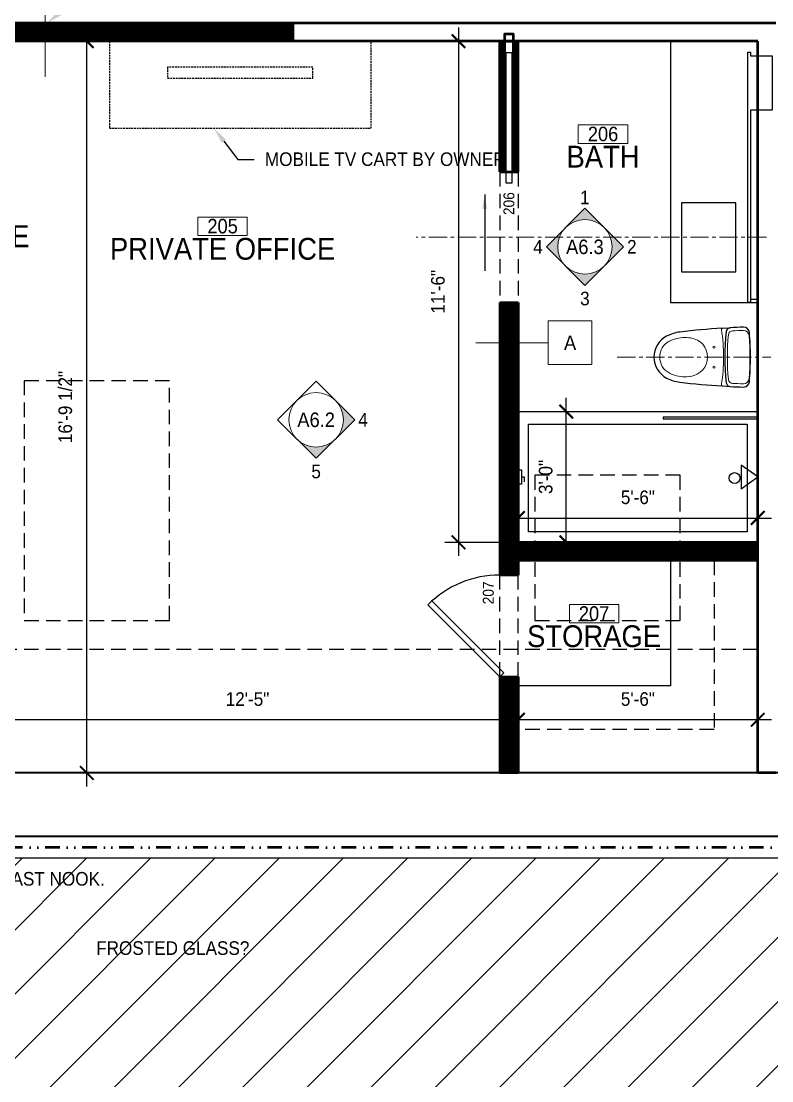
# Model space of a CAD drawing. Header units: inches. Extents: x -3240 to 2438, y -1045 to 802.
# Drawn here: x -476.8 to -270.1, y -785.3 to -493.5 of the extents above; entities that cross this region are included whole.
import ezdxf
from ezdxf import colors
from ezdxf.entities.mleader import LeaderData, LeaderLine
from ezdxf.enums import TextEntityAlignment as Align
from ezdxf.math import Vec2, Vec3

# ---------------------------------------------------------------- set-up
doc = ezdxf.new("R2010")
doc.units = ezdxf.units.IN
doc.header["$LTSCALE"] = 4
doc.header["$MEASUREMENT"] = 0
doc.header["$PDMODE"] = 35
doc.header["$PDSIZE"] = -5
for name, pattern in [('CENTER', [2, 1.25, -0.25, 0.25, -0.25]), ('DASHEDX2', [1.5, 1, -0.5]), ('DIVIDEX2', [2.5, 1, -0.5, 0, -0.5, 0, -0.5]), ('HIDDEN2', [0.1875, 0.125, -0.0625])]:
    doc.linetypes.add(name, pattern=pattern)
doc.layers.get('0').update_dxf_attribs({"linetype": 'CONTINUOUS'})
doc.layers.get('Defpoints').update_dxf_attribs({"linetype": 'CONTINUOUS'})
for name, color, linetype in [('0 @ 48', 7, 'CONTINUOUS'), ('A-NOTE-REF-1_4', 8, 'CONTINUOUS'), ('A-WALL-HTCH', 40, 'CONTINUOUS'), ('C-BLDG-FOOT-EXST', 1, 'CONTINUOUS')]:
    doc.layers.add(name, color=color, linetype=linetype)
for name, color, linetype, lineweight in [('0-OWNER', 7, 'HIDDEN2', 25), ('A-DOOR-HEAD', 7, 'DASHEDX2', 25), ('A-DOOR-PRHT', 7, 'CONTINUOUS', 25), ('A-ELEV-2', 5, 'CONTINUOUS', 25), ('A-ELEV-3', 8, 'CONTINUOUS', 15), ('A-EQPM-FIXD', 5, 'CONTINUOUS', 25), ('A-FLOR-CASE', 6, 'CONTINUOUS', 25), ('A-FLOR-OVHD', 7, 'DASHEDX2', 25), ('A-FLOR-PATT', 8, 'CONTINUOUS', 15), ('A-NOTE', 8, 'CONTINUOUS', 15), ('A-NOTE-CL', 8, 'CENTER', 15), ('A-NOTE-DIM', 8, 'CONTINUOUS', 15), ('A-NOTE-RCP', 8, 'CONTINUOUS', 15), ('A-NOTE-REF', 8, 'CONTINUOUS', 15), ('A-NOTE-REF @ 48', 8, 'CONTINUOUS', 15), ('A-NOTE-SPEC', 8, 'CONTINUOUS', 15), ('A-WALL-CORE', 4, 'CONTINUOUS', 35), ('A-WALL-FULL', 3, 'CONTINUOUS', 50), ('C-BNDS-PRLN', 3, 'DIVIDEX2', 50), ('X', 1, 'CONTINUOUS', 100)]:
    doc.layers.add(name, color=color, linetype=linetype, lineweight=lineweight)
doc.styles.add('1_4SM', font='swisse.ttf', dxfattribs={"width": 0.9, "height": 4})
doc.styles.add('ANNOT-SM', font='swisse.ttf', dxfattribs={"width": 0.9, "height": 0.078125})
doc.styles.add('STAT-MD', font='swisse.ttf', dxfattribs={"width": 0.9, "height": 0.125})
doc.styles.add('STAT-SM', font='swisse.ttf', dxfattribs={"width": 0.9, "height": 0.078125})
doc.dimstyles.new('DIM-ANNOT', dxfattribs={"dimtxt": 0.078125, "dimasz": 0.078125, "dimexe": 0.078125, "dimexo": 0.078125, "dimgap": 0.078125, "dimtad": 1, "dimzin": 11, "dimdsep": 46, "dimlunit": 4, "dimtxsty": 'ANNOT-SM', "dimblk1": 'ARCHTICK', "dimblk2": 'ARCHTICK', "dimsah": 1, "dimcen": 0, "dimdle": 0.078125, "dimclrd": 8, "dimclre": 8, "dimclrt": 8, "dimadec": 0, "dimazin": 0, "dimtfac": 4, "dimtofl": 0, "dimtmove": 2, "dimatfit": 3, "dimfxl": 1, "dimfrac": 2, "dimtzin": 0, "dimarcsym": 0})
doc.dimstyles.new('DIM1_4$7', dxfattribs={"dimtxt": 4, "dimasz": 4, "dimexe": 2, "dimexo": 2, "dimgap": 2, "dimtad": 0, "dimzin": 11, "dimdsep": 46, "dimlunit": 4, "dimtxsty": '1_4SM', "dimcen": 4, "dimdle": 2, "dimclrd": 8, "dimclre": 8, "dimclrt": 8, "dimadec": 0, "dimazin": 0, "dimtfac": 4, "dimtofl": 0, "dimtmove": 1, "dimatfit": 3, "dimfxl": 1, "dimfrac": 2, "dimtzin": 0, "dimarcsym": 0})

# ---------------------------------------------------------------- blocks, each defined once
blk = doc.blocks.new('*U19')
at = {"layer": 'A-DOOR-HEAD'}
for p, q in [((0, 0), (28, 0)), ((0, -5), (28, -5))]:
    blk.add_line(p, q, dxfattribs=at)
at = {"layer": 'A-DOOR-PRHT'}
blk.add_lwpolyline([(0, 0), (1.06, -1.06), (20.86, 18.74), (19.8, 19.8)], close=True, dxfattribs=at)
blk.add_arc((0, 0), 28, 0, 45, dxfattribs=at)
blk = doc.blocks.new('*U20')
at = {"layer": 'A-DOOR-HEAD'}
for p, q in [((0, 0), (36, 0)), ((0, -5), (36, -5))]:
    blk.add_line(p, q, dxfattribs=at)
at = {"layer": 'A-DOOR-PRHT'}
blk.add_lwpolyline([(-32.89, -3.25), (3.11, -3.25), (3.11, -1.75), (-32.89, -1.75)], close=True, dxfattribs=at)
at = {"layer": 'A-WALL-FULL', "color": 9}
blk.add_lwpolyline([(0, -3.75), (-37.89, -3.75), (-37.89, -1.25), (0, -1.25)], dxfattribs=at)
blk = doc.blocks.new('00-REF-ROOMT')
at = {"layer": 'A-NOTE-SPEC'}
blk.add_lwpolyline([(-0.1418, 0.1805), (0.1418, 0.1805), (0.1418, 0.0752), (-0.1418, 0.0752)], close=True, dxfattribs=at)
at = {"layer": 'A-NOTE', "width": 0.9}
for tag, height, style, p in [('ROOM', 0.125, 'STAT-MD', (0, -0.0637)), ('AREA', 0.0833, 'STAT-SM', (0, -0.1744))]:
    blk.add_attdef(tag, text='', height=height, dxfattribs=dict(at, style=style)).set_placement(p, align=Align.CENTER)
at = {"layer": 'A-NOTE-RCP', "style": 'STAT-SM', "width": 0.9}
blk.add_attdef('ELEV', text='', height=0.0833, dxfattribs=at).set_placement((0, 0.0382), align=Align.TOP_CENTER)
at = {"layer": 'A-NOTE-SPEC', "style": 'STAT-SM', "width": 0.9}
blk.add_attdef('NUMBER', text='', height=0.0833, dxfattribs=at).set_placement((0, 0.0873), align=Align.CENTER)
blk = doc.blocks.new('P15-WC-TOTO SUPREME')
at = {"layer": 'A-ELEV-2'}
for p, q in [((9.71, 7.95), (7.58, 8.1)), ((9.71, -7.95), (7.58, -8.1))]:
    blk.add_line(p, q, dxfattribs=at)
for centre, radius, start, end in [((80.74, 0), 78.74, 175.0467, 180), ((3.86, 6.66), 1.57, 88.5961, 175.0464), ((0.04, -149.2), 157.48, 87.2692, 88.5976), ((7.49, 6.93), 1.18, 6.8749, 87.2698), ((-49.97, 0), 59.05, 353.1269, 6.8731), ((1.72, -149.34), 157.48, 82.811, 87.0711), ((20.07, -3.84), 10.83, 62.4198, 82.555), ((22.08, 0), 6.5, 297.5801, 62.4199), ((80.74, 0), 78.74, 180, 184.9533), ((20.07, 3.84), 10.83, 277.189, 297.5802), ((3.86, -6.66), 1.57, 184.9522, 271.4039), ((0.04, 149.2), 157.48, 271.404, 272.7308), ((7.49, -6.93), 1.18, 272.7302, 353.127), ((1.72, 149.34), 157.48, 272.9498, 277.189)]:
    blk.add_arc(centre, radius, start, end, dxfattribs=at)
at = {"layer": 'A-ELEV-3'}
for p, q in [((18.48, 5.29), (18.94, 5.34)), ((18.94, -5.34), (18.48, -5.29))]:
    blk.add_line(p, q, dxfattribs=at)
for centre in [(12.04, 2.76), (12.04, -2.76)]:
    blk.add_circle(centre, 0.276, dxfattribs=at)
for centre, radius, start, end in [((80.91, 0), 78.78, 175.7093, 184.2907), ((3.92, 5.78), 1.57, 88.6061, 175.7102), ((0.12, -150.35), 157.74, 87.5256, 88.6062), ((6.88, 6.07), 1.18, 6.0118, 87.526), ((-50.76, 0), 59.13, 353.9877, 6.0123), ((56.63, 0), 47.24, 170.7656, 189.2846), ((9.68, 7.63), 0.315, 350.7656, 85.7685), ((19.14, 0), 5.33, 96.9566, 262.9486), ((20.07, -3.84), 9.25, 68.2474, 97.0513), ((20.07, -3.84), 9.25, 62.42, 68.2474), ((22.08, 0), 4.92, 297.58, 62.4202), ((20.07, 3.84), 9.25, 262.9487, 291.7526), ((20.07, 3.84), 9.25, 291.7526, 297.5801), ((3.92, -5.78), 1.57, 184.2913, 271.3938), ((0.13, 150.08), 157.48, 271.393, 272.4754), ((6.88, -6.07), 1.18, 272.4759, 353.9882), ((9.68, -7.63), 0.315, 274.2315, 9.2344)]:
    blk.add_arc(centre, radius, start, end, dxfattribs=at)
blk = doc.blocks.new('_ARCHTICK')
at = {"color": 0, "linetype": 'ByBlock', "const_width": 0.15}
blk.add_lwpolyline([(-0.5, -0.5), (0.5, 0.5)], dxfattribs=at)
blk = doc.blocks.new('*D46')
at = {"layer": 'A-NOTE-DIM', "color": 8, "lineweight": -2, "transparency": 16777216}
for p, q in [((-356.38, -495.25), (-356.38, -640.75)), ((-343.75, -499), (-360.13, -499)), ((-343.75, -637), (-360.13, -637))]:
    blk.add_line(p, q, dxfattribs=at)
at = {"layer": 'Defpoints', "color": 0, "transparency": 16777216}
for p in [(-340, -499), (-356.38, -637), (-340, -637)]:
    blk.add_point(p, dxfattribs=at)
at = {"layer": 'A-NOTE-DIM', "color": 8, "lineweight": -2, "transparency": 16777216, "xscale": 3.75, "yscale": 3.75, "zscale": 3.75}
for p, rotation in [((-356.38, -499), 90), ((-356.38, -637), 270)]:
    blk.add_blockref('_ARCHTICK', p, dxfattribs=dict(at, rotation=rotation))
at = {"layer": 'A-NOTE-DIM', "color": 8, "transparency": 16777216, "insert": (-362.05, -568), "char_height": 3.75, "attachment_point": 5, "rotation": 90, "style": 'ANNOT-SM'}
blk.add_mtext('11\'-6" ', dxfattribs=at)
blk = doc.blocks.new('*D47')
at = {"layer": 'A-NOTE-DIM', "color": 8, "lineweight": -2, "transparency": 16777216}
for p, q in [((-340, -633.25), (-340, -626.55)), ((-274, -633.25), (-274, -626.55)), ((-343.75, -630.3), (-270.25, -630.3))]:
    blk.add_line(p, q, dxfattribs=at)
at = {"layer": 'Defpoints', "color": 0, "transparency": 16777216}
for p in [(-274, -630.3), (-340, -637), (-274, -637)]:
    blk.add_point(p, dxfattribs=at)
at = {"layer": 'A-NOTE-DIM', "color": 8, "lineweight": -2, "transparency": 16777216, "xscale": 3.75, "yscale": 3.75, "zscale": 3.75, "rotation": 180}
blk.add_blockref('_ARCHTICK', (-340, -630.3), dxfattribs=at)
at = {"layer": 'A-NOTE-DIM', "color": 8, "lineweight": -2, "transparency": 16777216, "xscale": 3.75, "yscale": 3.75, "zscale": 3.75}
blk.add_blockref('_ARCHTICK', (-274, -630.3), dxfattribs=at)
at = {"layer": 'A-NOTE-DIM', "color": 8, "transparency": 16777216, "insert": (-307, -624.62), "char_height": 3.75, "attachment_point": 5, "style": 'ANNOT-SM'}
blk.add_mtext('5\'-6" ', dxfattribs=at)
blk = doc.blocks.new('*D48')
at = {"layer": 'A-NOTE-DIM', "color": 8, "lineweight": -2, "transparency": 16777216}
for p, q in [((-326.7, -640.75), (-326.7, -597.25)), ((-336.25, -601), (-322.95, -601)), ((-336.25, -637), (-322.95, -637))]:
    blk.add_line(p, q, dxfattribs=at)
at = {"layer": 'Defpoints', "color": 0, "transparency": 16777216}
for p in [(-340, -601), (-326.7, -601), (-340, -637)]:
    blk.add_point(p, dxfattribs=at)
at = {"layer": 'A-NOTE-DIM', "color": 8, "lineweight": -2, "transparency": 16777216, "xscale": 3.75, "yscale": 3.75, "zscale": 3.75}
for p, rotation in [((-326.7, -601), 90), ((-326.7, -637), 270)]:
    blk.add_blockref('_ARCHTICK', p, dxfattribs=dict(at, rotation=rotation))
at = {"layer": 'A-NOTE-DIM', "color": 8, "transparency": 16777216, "insert": (-332.37, -619), "char_height": 3.75, "attachment_point": 5, "rotation": 90, "style": 'ANNOT-SM'}
blk.add_mtext('3\'-0" ', dxfattribs=at)
blk = doc.blocks.new('*D49')
at = {"layer": 'A-NOTE-DIM', "color": 8, "lineweight": -2, "transparency": 16777216}
for p, q in [((-251.43, -329.25), (-251.43, -496.75)), ((-268, -333), (-247.68, -333)), ((-268, -493), (-247.68, -493))]:
    blk.add_line(p, q, dxfattribs=at)
at = {"layer": 'Defpoints', "color": 0, "transparency": 16777216}
for p in [(-271.75, -333), (-271.75, -493), (-251.43, -493)]:
    blk.add_point(p, dxfattribs=at)
at = {"layer": 'A-NOTE-DIM', "color": 8, "lineweight": -2, "transparency": 16777216, "xscale": 3.75, "yscale": 3.75, "zscale": 3.75}
for p, rotation in [((-251.43, -333), 90), ((-251.43, -493), 270)]:
    blk.add_blockref('_ARCHTICK', p, dxfattribs=dict(at, rotation=rotation))
at = {"layer": 'A-NOTE-DIM', "color": 8, "transparency": 16777216, "insert": (-257.11, -413), "char_height": 3.75, "attachment_point": 5, "rotation": 90, "style": 'ANNOT-SM'}
blk.add_mtext('13\'-4" ', dxfattribs=at)
blk = doc.blocks.new('*D55')
at = {"layer": 'A-NOTE-DIM', "color": 8, "lineweight": -2, "transparency": 16777216}
for p, q in [((-458.73, -704.25), (-458.73, -495.25)), ((-477.25, -499), (-454.98, -499)), ((-477.25, -700.5), (-454.98, -700.5))]:
    blk.add_line(p, q, dxfattribs=at)
at = {"layer": 'Defpoints', "color": 0, "transparency": 16777216}
for p in [(-481, -499), (-458.73, -499), (-481, -700.5)]:
    blk.add_point(p, dxfattribs=at)
at = {"layer": 'A-NOTE-DIM', "color": 8, "lineweight": -2, "transparency": 16777216, "xscale": 3.75, "yscale": 3.75, "zscale": 3.75}
for p, rotation in [((-458.73, -499), 90), ((-458.73, -700.5), 270)]:
    blk.add_blockref('_ARCHTICK', p, dxfattribs=dict(at, rotation=rotation))
at = {"layer": 'A-NOTE-DIM', "color": 8, "transparency": 16777216, "insert": (-464.64, -599.75), "char_height": 3.75, "attachment_point": 5, "rotation": 90, "style": 'ANNOT-SM'}
blk.add_mtext('16\'-9 1/2" ', dxfattribs=at)
blk = doc.blocks.new('*D56')
at = {"layer": 'A-NOTE-DIM', "color": 8, "lineweight": -2, "transparency": 16777216}
for p, q in [((-340, -683.5), (-340, -682.1)), ((-274, -683.5), (-274, -682.1)), ((-270.25, -685.85), (-343.75, -685.85))]:
    blk.add_line(p, q, dxfattribs=at)
at = {"layer": 'Defpoints', "color": 0, "transparency": 16777216}
for p in [(-340, -685.85), (-340, -687.25), (-274, -687.25)]:
    blk.add_point(p, dxfattribs=at)
at = {"layer": 'A-NOTE-DIM', "color": 8, "lineweight": -2, "transparency": 16777216, "xscale": 3.75, "yscale": 3.75, "zscale": 3.75, "rotation": 180}
blk.add_blockref('_ARCHTICK', (-340, -685.85), dxfattribs=at)
at = {"layer": 'A-NOTE-DIM', "color": 8, "lineweight": -2, "transparency": 16777216, "xscale": 3.75, "yscale": 3.75, "zscale": 3.75}
blk.add_blockref('_ARCHTICK', (-274, -685.85), dxfattribs=at)
at = {"layer": 'A-NOTE-DIM', "color": 8, "transparency": 16777216, "insert": (-307, -680.17), "char_height": 3.75, "attachment_point": 5, "style": 'ANNOT-SM'}
blk.add_mtext('5\'-6" ', dxfattribs=at)
blk = doc.blocks.new('*D57')
at = {"layer": 'A-NOTE-DIM', "color": 8, "lineweight": -2, "transparency": 16777216}
for p, q in [((-488.95, -687.25), (-488.95, -682.1)), ((-340, -687.25), (-340, -682.1)), ((-336.25, -685.85), (-492.7, -685.85))]:
    blk.add_line(p, q, dxfattribs=at)
at = {"layer": 'Defpoints', "color": 0, "transparency": 16777216}
for p in [(-488.95, -685.85), (-488.95, -691), (-340, -691)]:
    blk.add_point(p, dxfattribs=at)
at = {"layer": 'A-NOTE-DIM', "color": 8, "lineweight": -2, "transparency": 16777216, "xscale": 3.75, "yscale": 3.75, "zscale": 3.75, "rotation": 180}
blk.add_blockref('_ARCHTICK', (-488.95, -685.85), dxfattribs=at)
at = {"layer": 'A-NOTE-DIM', "color": 8, "lineweight": -2, "transparency": 16777216, "xscale": 3.75, "yscale": 3.75, "zscale": 3.75}
blk.add_blockref('_ARCHTICK', (-340, -685.85), dxfattribs=at)
at = {"layer": 'A-NOTE-DIM', "color": 8, "transparency": 16777216, "insert": (-414.48, -680.18), "char_height": 3.75, "attachment_point": 5, "style": 'ANNOT-SM'}
blk.add_mtext('12\'-5" ', dxfattribs=at)
blk = doc.blocks.new('P-BASESITE')
at = {"layer": 'A-FLOR-PATT'}
h = blk.add_hatch(dxfattribs=at)
h.set_pattern_fill('ANSI31', color=256, scale=100)
h.paths.add_polyline_path([(-846, 0), (-1196.08509, 0), (-1196.08509, -60), (-1196.08509, -923), (-1196.08509, -983), (-865, -983), (-865, -694.5002), (-846, -694.5002)])
h.paths.add_polyline_path([(-575, -983), (-1196.08509, -983), (-1196.08509, -1043), (-515, -1043), (-515, -1043.65603), (-60, -1043.65603), (-60, -1045.06731), (0, -1045.06731), (0, -724), (-575, -724)])
at = {"layer": 'C-BLDG-FOOT-EXST'}
blk.add_line((0, -724), (-575, -724), dxfattribs=at)
at = {"layer": 'C-BNDS-PRLN'}
blk.add_lwpolyline([(-843, 3), (3, 3), (3, -721), (-578, -721), (-578, -980), (-862, -980), (-862, -697.5002), (-843, -697.5002)], close=True, dxfattribs=at)
blk = doc.blocks.new('*U26')
at = {"layer": 'A-NOTE-REF'}
blk.add_line((0, -0.125), (0, -0.5412), dxfattribs=at)
blk.add_lwpolyline([(-0.125, -0.125), (0.125, -0.125), (0.125, 0.125), (-0.125, 0.125)], close=True, dxfattribs=at)
at = {"layer": 'A-NOTE-REF', "style": 'STAT-SM', "width": 0.9}
blk.add_attdef('PARTITION', text='', height=0.0833, dxfattribs=at).set_placement((0, 0), align=Align.MIDDLE)
for tag, p in [('1', (0.1967, 0)), ('2', (0.1967, -0.1185))]:
    blk.add_attdef(tag, text='', height=0.0833, dxfattribs=at).set_placement(p, align=Align.MIDDLE_LEFT)
blk = doc.blocks.new('*U27')
at = {"layer": 'A-NOTE-REF'}
blk.add_line((0.125, 0), (0.5412, 0), dxfattribs=at)
blk.add_lwpolyline([(-0.125, -0.125), (0.125, -0.125), (0.125, 0.125), (-0.125, 0.125)], close=True, dxfattribs=at)
at = {"layer": 'A-NOTE-REF', "style": 'STAT-SM', "width": 0.9}
blk.add_attdef('PARTITION', text='', height=0.0833, dxfattribs=at).set_placement((0, 0), align=Align.MIDDLE)
for tag, p in [('1', (0.1967, 0)), ('2', (0.1967, -0.1185))]:
    blk.add_attdef(tag, text='', height=0.0833, dxfattribs=at).set_placement(p, align=Align.MIDDLE_LEFT)
blk = doc.blocks.new('*U29')
at = {"layer": 'A-NOTE-REF'}
for points in [[(0, 0.221), (-0.1105, 0.1105, -0.414214), (0.1105, 0.1105)], [(-0.221, 0), (-0.1105, -0.1105, -0.414214), (-0.1105, 0.1105)], [(0.221, 0), (0.1105, -0.1105, 0.414214), (0.1105, 0.1105)], [(0, -0.221), (-0.1105, -0.1105, 0.414214), (0.1105, -0.1105)]]:
    blk.add_hatch(color=256, dxfattribs=at).paths.add_polyline_path(points)
blk.add_lwpolyline([(0, -0.221), (0.221, 0), (0, 0.221), (-0.221, 0)], close=True, dxfattribs=at)
blk.add_circle((0, 0), 0.1562, dxfattribs=at)
at = {"layer": 'A-NOTE-REF', "style": 'STAT-SM', "width": 0.9}
blk.add_attdef('NO.1', text='', height=0.0781, dxfattribs=at).set_placement((0, 0.221), align=Align.BOTTOM_CENTER)
blk.add_attdef('NO.4', text='', height=0.0781, dxfattribs=at).set_placement((-0.221, 0), align=Align.MIDDLE_RIGHT)
blk.add_attdef('PAGE', text='', height=0.0833, dxfattribs=at).set_placement((0, 0), align=Align.MIDDLE)
blk.add_attdef('NO.2', text='', height=0.0781, dxfattribs=at).set_placement((0.221, 0), align=Align.MIDDLE_LEFT)
blk.add_attdef('NO.3', text='', height=0.0781, dxfattribs=at).set_placement((0, -0.2366), align=Align.TOP_CENTER)
blk = doc.blocks.new('*U31')
at = {"layer": 'A-NOTE-REF'}
for points in [[(0.221, 0), (0.1105, 0.1105, -0.414214), (0.1105, -0.1105)], [(0, -0.221), (-0.1105, -0.1105, 0.414214), (0.1105, -0.1105)]]:
    blk.add_hatch(color=256, dxfattribs=at).paths.add_polyline_path(points)
blk.add_lwpolyline([(0, -0.221), (0.221, 0), (0, 0.221), (-0.221, 0)], close=True, dxfattribs=at)
blk.add_circle((0, 0), 0.1562, dxfattribs=at)
at = {"layer": 'A-NOTE-REF', "style": 'STAT-SM', "width": 0.9}
blk.add_attdef('NO.1', text='', height=0.0781, dxfattribs=at).set_placement((0, 0.221), align=Align.BOTTOM_CENTER)
blk.add_attdef('NO.4', text='', height=0.0781, dxfattribs=at).set_placement((-0.221, 0), align=Align.MIDDLE_RIGHT)
blk.add_attdef('PAGE', text='', height=0.0833, dxfattribs=at).set_placement((0, 0), align=Align.MIDDLE)
blk.add_attdef('NO.2', text='', height=0.0781, dxfattribs=at).set_placement((0.221, 0), align=Align.MIDDLE_LEFT)
blk.add_attdef('NO.3', text='', height=0.0781, dxfattribs=at).set_placement((0, -0.2366), align=Align.TOP_CENTER)
blk = doc.blocks.new('00-REF-DOOR')
at = {"layer": 'A-NOTE-REF', "style": 'STAT-SM', "width": 0.9}
blk.add_attdef('DOOR', text='', height=0.0625, rotation=90, dxfattribs=at).set_placement((0, 0), align=Align.BOTTOM_LEFT)
blk = doc.blocks.new('P-BASE02')
at = {"layer": 'A-FLOR-OVHD'}
for points in [[(-475.95, -658.5), (-435.95, -658.5), (-435.95, -592.5), (-475.95, -592.5)], [(-335.35, -658.5), (-295.35, -658.5), (-295.35, -618.5), (-335.35, -618.5)]]:
    blk.add_lwpolyline(points, close=True, dxfattribs=at)
at = {"layer": 'A-WALL-CORE'}
for p, q in [((-221, -700.5), (-481, -700.5)), ((0, -718), (-581, -718))]:
    blk.add_line(p, q, dxfattribs=at)
at = {"layer": 'A-WALL-FULL'}
for p, q in [((-269, -494), (-402, -494)), ((-274, -499), (-397, -499)), ((-274, -499), (-397, -499)), ((-274, -700.5), (-274, -499)), ((-269, -700.5), (-274, -700.5))]:
    blk.add_line(p, q, dxfattribs=at)
at = {"layer": 'A-NOTE-REF @ 48', "xscale": 48, "yscale": 48, "zscale": 48}
blk.add_blockref('00-REF-ROOMT', (-488.33, -552.67), dxfattribs=at).add_auto_attribs({'ROOM': 'OFFICE'})
at = {"layer": 'A-NOTE-REF'}
ml = blk.add_multileader_mtext('Standard', dxfattribs=at)
ml.set_content('DEMO WALLS AS SHOWN', color=256, style='ANNOT-SM')
ml.set_leader_properties()
ml.build(insert=Vec2(0, 0))
ml.multileader.update_dxf_attribs({"dogleg_length": 0.0938, "arrow_head_size": 4.5, "scale": 48})
ctx = ml.context
ctx.base_point, ctx.scale, ctx.char_height, ctx.arrow_head_size, ctx.landing_gap_size, ctx.plane_origin = Vec3(-429.62, -465.64), 48, 3.75, 4.5, 3, Vec3(-460.12, -496.32)
notes = []
notes.append((ctx, [(0, (1, 1, 0), (-434.12, -465.64), (1, 0), 4.5, [(0, [(-469.61, -494)], 0, [])])]))
ctx.mtext.insert, ctx.mtext.width, ctx.mtext.flow_direction = Vec3(-426.62, -463.71), 31.3342, 5
for ctx, leaders in notes:
    for number, flags, end, landing, length, lines in leaders:
        leader = LeaderData()
        leader.index, (leader.has_last_leader_line, leader.has_dogleg_vector, leader.attachment_direction) = number, flags
        leader.last_leader_point, leader.dogleg_vector, leader.dogleg_length = Vec3(end), Vec3(landing), length
        for number, points, colour, breaks in lines:
            line = LeaderLine()
            line.index, line.vertices, line.color, line.breaks = number, Vec3.list(points), colors.encode_raw_color(colour), breaks
            leader.lines.append(line)
        ctx.leaders.append(leader)

msp = doc.modelspace()

# ---------------------------------------------------------------- hatches: boundary and pattern name
at = {"layer": 'A-WALL-HTCH'}
h = msp.add_hatch(dxfattribs=at)
h.set_pattern_fill('ANSI31', color=256)
h.paths.add_polyline_path([(-340, -499), (-341.25, -499), (-341.25, -535), (-340, -535)])
h.paths.add_polyline_path([(-343.75, -499), (-345, -499), (-345, -535), (-343.75, -535)])
h.paths.add_polyline_path([(-402, -494), (-493.952, -494), (-493.952, -499), (-402, -499)])
h.paths.add_polyline_path([(-340, -571), (-345, -571), (-345, -646), (-340, -646), (-340, -642), (-274, -642), (-274, -637), (-340, -637)])
h.paths.add_polyline_path([(-340, -674), (-345, -674), (-345, -700.5), (-340, -700.5)])

# ---------------------------------------------------------------- linework, layer by layer
at = {"layer": '0-OWNER'}
for points in [[(-452.476, -499), (-452.476, -523), (-380.476, -523), (-380.476, -499)], [(-436.476, -509.175), (-396.476, -509.175), (-396.476, -506.175), (-436.476, -506.175)]]:
    msp.add_lwpolyline(points, close=True, dxfattribs=at)
at = {"layer": 'A-EQPM-FIXD'}
for points in [[(-280, -543.5), (-295, -543.5), (-295, -562.5), (-280, -562.5)], [(-274, -637), (-340, -637), (-340, -601), (-274, -601)], [(-274, -602.5), (-300, -602.5), (-300, -603), (-274, -603)], [(-276.875, -634.125), (-337.125, -634.125), (-337.125, -604.5), (-276.875, -604.5)]]:
    msp.add_lwpolyline(points, close=True, dxfattribs=at)
for points in [[(-340, -617), (-339, -617), (-339, -621), (-340, -621)], [(-274, -619), (-278.591, -615.752), (-278.591, -622.249), (-274, -619)], [(-339, -619), (-338.333, -619), (-338.333, -620.318)]]:
    msp.add_lwpolyline(points, dxfattribs=at)
msp.add_circle((-280.375, -619.313), 1.5, dxfattribs=at)
at = {"layer": 'A-FLOR-CASE'}
msp.add_line((-276, -570), (-274, -570), dxfattribs=at)
for points in [[(-274, -499), (-298, -499), (-298, -571), (-274, -571)], [(-276.75, -502), (-276, -502), (-276, -503), (-270, -503), (-270, -518), (-276, -518), (-276, -571), (-276.75, -571), (-276.75, -502), (-276, -502)], [(-298, -642), (-298, -676.5), (-340, -676.5)]]:
    msp.add_lwpolyline(points, dxfattribs=at)
at = {"layer": 'A-FLOR-OVHD'}
for p, q in [((-274, -666.5), (-821, -666.5)), ((-274, -685.872), (-821, -685.872))]:
    msp.add_line(p, q, dxfattribs=at)
msp.add_lwpolyline([(-286, -642), (-286, -688.5), (-340, -688.5)], dxfattribs=at)
at = {"layer": 'A-NOTE-CL'}
for p, q in [((-271.55, -553), (-368, -553)), ((-312.673, -586), (-270.431, -586))]:
    msp.add_line(p, q, dxfattribs=at)
at = {"layer": 'A-WALL-FULL'}
for p, q in [((-402, -494), (-493.952, -494)), ((-402, -494), (-402, -499)), ((-397, -499), (-493.952, -499)), ((-345, -535), (-345, -499)), ((-345, -499), (-340, -499)), ((-340, -535), (-340, -499)), ((-345, -535), (-340, -535)), ((-345, -571), (-345, -646)), ((-345, -571), (-340, -571)), ((-340, -571), (-340, -637)), ((-274, -642), (-274, -637)), ((-340, -642), (-340, -646)), ((-340, -646), (-345, -646)), ((-345, -674), (-345, -700.5)), ((-340, -674), (-340, -700.5)), ((-340, -700.5), (-345, -700.5))]:
    msp.add_line(p, q, dxfattribs=at)
for points in [[(-274, -637), (-340, -637)], [(-274, -642), (-340, -642)], [(-345, -674), (-340, -674)]]:
    msp.add_lwpolyline(points, dxfattribs=at)

# ---------------------------------------------------------------- block references
for name, p, rotation in [('P15-WC-TOTO SUPREME', (-274, -586), 180), ('*U19', (-345, -674), 90)]:
    msp.add_blockref(name, p, dxfattribs=dict(rotation=rotation))
at = {"layer": '0 @ 48'}
ref = msp.add_blockref('*U26', (-470.216, -482.807), dxfattribs=dict(at, xscale=-48, yscale=48, zscale=48))
ref.add_attrib('PARTITION', 'A', dxfattribs={"layer": 'A-NOTE-REF', "height": 4, "style": 'STAT-SM', "width": 0.9}).set_placement((-470.216, -482.807), align=Align.MIDDLE)
at = {"layer": '0 @ 48', "xscale": 48, "yscale": 48, "zscale": 48}
for name, p, values in [('00-REF-ROOMT', (-316.589, -530.745), {'NUMBER': '206', 'ROOM': 'BATH'}), ('00-REF-DOOR', (-340.114, -546.886), {'DOOR': '206'}), ('00-REF-ROOMT', (-421.339, -556.12), {'NUMBER': '205', 'ROOM': 'PRIVATE OFFICE'}), ('00-REF-DOOR', (-345.789, -654.058), {'DOOR': '207'}), ('00-REF-ROOMT', (-319.064, -662.787), {'NUMBER': '207', 'ROOM': 'STORAGE'})]:
    msp.add_blockref(name, p, dxfattribs=at).add_auto_attribs(values)
at = {"layer": '0 @ 48'}
ref = msp.add_blockref('*U27', (-325.659, -582.048), dxfattribs=dict(at, xscale=-48, yscale=48, zscale=48))
ref.add_attrib('PARTITION', 'A', dxfattribs={"layer": 'A-NOTE-REF', "height": 4, "style": 'STAT-SM', "width": 0.9}).set_placement((-325.659, -582.048), align=Align.MIDDLE)
at = {"layer": 'A-DOOR-HEAD', "xscale": -1, "rotation": 90}
msp.add_blockref('*U20', (-345, -535), dxfattribs=at)
at = {"layer": 'A-NOTE-REF'}
msp.add_blockref('P-BASESITE', (0, 0), dxfattribs=at)
at = {"layer": 'A-NOTE-REF @ 48'}
ref = msp.add_blockref('*U29', (-321.587, -555.63), dxfattribs=dict(at, xscale=48, yscale=48, zscale=48))
ref.add_attrib('PAGE', 'A6.3', dxfattribs={"layer": 'A-NOTE-REF', "height": 4, "style": 'STAT-SM', "width": 0.9}).set_placement((-321.587, -555.63), align=Align.MIDDLE)
ref.add_attrib('NO.1', '1', dxfattribs={"layer": 'A-NOTE-REF', "height": 3.75, "style": 'STAT-SM', "width": 0.9}).set_placement((-321.587, -545.023), align=Align.BOTTOM_CENTER)
ref.add_attrib('NO.2', '2', dxfattribs={"layer": 'A-NOTE-REF', "height": 3.75, "style": 'STAT-SM', "width": 0.9}).set_placement((-309.98, -555.63), align=Align.MIDDLE_LEFT)
ref.add_attrib('NO.3', '3', dxfattribs={"layer": 'A-NOTE-REF', "height": 3.75, "style": 'STAT-SM', "width": 0.9}).set_placement((-321.587, -567.987), align=Align.TOP_CENTER)
ref.add_attrib('NO.4', '4', dxfattribs={"layer": 'A-NOTE-REF', "height": 3.75, "style": 'STAT-SM', "width": 0.9}).set_placement((-333.194, -555.63), align=Align.MIDDLE_RIGHT)
ref = msp.add_blockref('*U31', (-395.585, -603.256), dxfattribs=dict(at, xscale=48, yscale=48, zscale=48))
ref.add_attrib('PAGE', 'A6.2', dxfattribs={"layer": 'A-NOTE-REF', "height": 4, "style": 'STAT-SM', "width": 0.9}).set_placement((-395.585, -603.256), align=Align.MIDDLE)
ref.add_attrib('NO.2', '4', dxfattribs={"layer": 'A-NOTE-REF', "height": 3.75, "style": 'STAT-SM', "width": 0.9}).set_placement((-383.978, -603.256), align=Align.MIDDLE_LEFT)
ref.add_attrib('NO.3', '5', dxfattribs={"layer": 'A-NOTE-REF', "height": 3.75, "style": 'STAT-SM', "width": 0.9}).set_placement((-395.585, -615.613), align=Align.TOP_CENTER)
at = {"layer": 'X'}
msp.add_blockref('P-BASE02', (0, 0), dxfattribs=at)

# ---------------------------------------------------------------- texts
at = {"layer": 'A-NOTE-REF', "insert": (-456.15, -746.85), "char_height": 3.75, "attachment_point": 1, "style": 'ANNOT-SM'}
msp.add_mtext_dynamic_manual_height_columns('FROSTED GLASS?', width=73.325, gutter_width=18.75, heights=[0], dxfattribs=at)

# ---------------------------------------------------------------- dimensions: what is measured, and where the dimension line sits
at = {"layer": 'A-NOTE-DIM'}
for base, p1, p2, picture, middle in [((-251.434, -493), (-271.75, -333), (-271.75, -493), '*D49', (-257.108, -413)), ((-458.725, -499), (-481, -700.5), (-481, -499), '*D55', (-464.64, -599.75)), ((-356.375, -637), (-340, -499), (-340, -637), '*D46', (-362.052, -568)), ((-326.7, -601), (-340, -637), (-340, -601), '*D48', (-332.374, -619))]:
    dim = msp.add_linear_dim(base=base, p1=p1, p2=p2, angle=90, dimstyle='DIM-ANNOT', override={"dimpost": ' '}, dxfattribs=at)
    dim.commit()
    dim.dimension.update_dxf_attribs({"geometry": picture, "text_midpoint": middle})
for base, p1, p2, picture, middle in [((-274, -630.3), (-340, -637), (-274, -637), '*D47', (-307, -624.623)), ((-488.952, -685.85), (-340, -691), (-488.952, -691), '*D57', (-414.476, -680.176)), ((-340, -685.85), (-274, -687.25), (-340, -687.25), '*D56', (-307, -680.173))]:
    dim = msp.add_linear_dim(base=base, p1=p1, p2=p2, dimstyle='DIM-ANNOT', override={"dimpost": ' '}, dxfattribs=at)
    dim.commit()
    dim.dimension.update_dxf_attribs({"geometry": picture, "text_midpoint": middle})

# ---------------------------------------------------------------- leaders
at = {"layer": 'A-NOTE-REF'}
ml = msp.add_multileader_mtext('Standard', dxfattribs=at)
ml.set_content('MOBILE TV CART BY OWNER', color=256, style='ANNOT-SM')
ml.set_leader_properties()
ml.build(insert=Vec2(0, 0))
ml.multileader.update_dxf_attribs({"dogleg_length": 0.0938, "arrow_head_size": 4.5, "scale": 48})
ctx = ml.context
ctx.base_point, ctx.scale, ctx.char_height, ctx.arrow_head_size, ctx.landing_gap_size, ctx.plane_origin = Vec3(-412.684, -531.543), 48, 3.75, 4.5, 3, Vec3(-487.325, -506.245)
notes = []
notes.append((ctx, [(1, (1, 1, 0), (-417.184, -531.543), (1, 0), 4.5, [(0, [(-423.717, -523)], 0, [])])]))
ctx.mtext.insert, ctx.mtext.width, ctx.mtext.flow_direction = Vec3(-409.684, -529.619), 48.0481, 5
ml = msp.add_multileader_mtext('Standard', dxfattribs=at)
ml.set_content('BUILT-IN BREAKFAST NOOK.', color=256, style='ANNOT-SM')
ml.set_leader_properties()
ml.build(insert=Vec2(0, 0))
ml.multileader.update_dxf_attribs({"dogleg_length": 0.0938, "arrow_head_size": 4.5, "scale": 48})
ctx = ml.context
ctx.base_point, ctx.scale, ctx.char_height, ctx.arrow_head_size, ctx.landing_gap_size, ctx.plane_origin = Vec3(-522.275, -729.7), 48, 3.75, 4.5, 3, Vec3(-555, -679.125)
notes.append((ctx, [(0, (1, 1, 0), (-526.775, -729.7), (1, 0), 4.5, [(0, [(-522.875, -696.727)], 0, [])])]))
ctx.mtext.insert, ctx.mtext.width, ctx.mtext.flow_direction = Vec3(-519.275, -727.776), 42.30127, 5
ml = msp.add_multileader_mtext('Standard', dxfattribs=at)
ml.set_content('(E) DOOR & 42" H. GUARDRAIL', color=256, style='ANNOT-SM')
ml.set_leader_properties()
ml.build(insert=Vec2(0, 0))
ml.multileader.update_dxf_attribs({"dogleg_length": 0.0938, "arrow_head_size": 4.5, "scale": 48})
ctx = ml.context
ctx.base_point, ctx.scale, ctx.char_height, ctx.arrow_head_size, ctx.landing_gap_size, ctx.plane_origin = Vec3(-565, -729.7), 48, 3.75, 4.5, 3, Vec3(-597.725, -632.066)
notes.append((ctx, [(0, (1, 1, 0), (-569.5, -729.7), (1, 0), 4.5, [(0, [(-606.992, -732.456)], 0, [])])]))
ctx.mtext.insert, ctx.mtext.width, ctx.mtext.flow_direction = Vec3(-562, -727.776), 28.23577, 5
ml = msp.add_multileader_mtext('Standard', dxfattribs=at)
ml.set_content("REPLACE AWNING O'HEAD?", color=256, style='ANNOT-SM')
ml.set_leader_properties()
ml.build(insert=Vec2(0, 0))
ml.multileader.update_dxf_attribs({"dogleg_length": 0.0938, "arrow_head_size": 4.5, "scale": 48})
ctx = ml.context
ctx.base_point, ctx.scale, ctx.char_height, ctx.arrow_head_size, ctx.landing_gap_size, ctx.plane_origin = Vec3(-565, -776.759), 48, 3.75, 4.5, 3, Vec3(-597.725, -679.125)
notes.append((ctx, [(0, (1, 1, 0), (-569.5, -776.759), (1, 0), 4.5, [(0, [(-611.1, -754)], 0, [])])]))
ctx.mtext.insert, ctx.mtext.width, ctx.mtext.flow_direction = Vec3(-562, -774.835), 42.30127, 5
at = {"layer": 'A-NOTE-REF-1_4'}
msp.add_leader([(-349.171, -541.222), (-349.171, -562.2)], dimstyle='DIM1_4$7', override={"dimgap": 2, "dimtad": 0}, dxfattribs=at)
for ctx, leaders in notes:
    for number, flags, end, landing, length, lines in leaders:
        leader = LeaderData()
        leader.index, (leader.has_last_leader_line, leader.has_dogleg_vector, leader.attachment_direction) = number, flags
        leader.last_leader_point, leader.dogleg_vector, leader.dogleg_length = Vec3(end), Vec3(landing), length
        for number, points, colour, breaks in lines:
            line = LeaderLine()
            line.index, line.vertices, line.color, line.breaks = number, Vec3.list(points), colors.encode_raw_color(colour), breaks
            leader.lines.append(line)
        ctx.leaders.append(leader)

doc.saveas('drawing.dxf')
